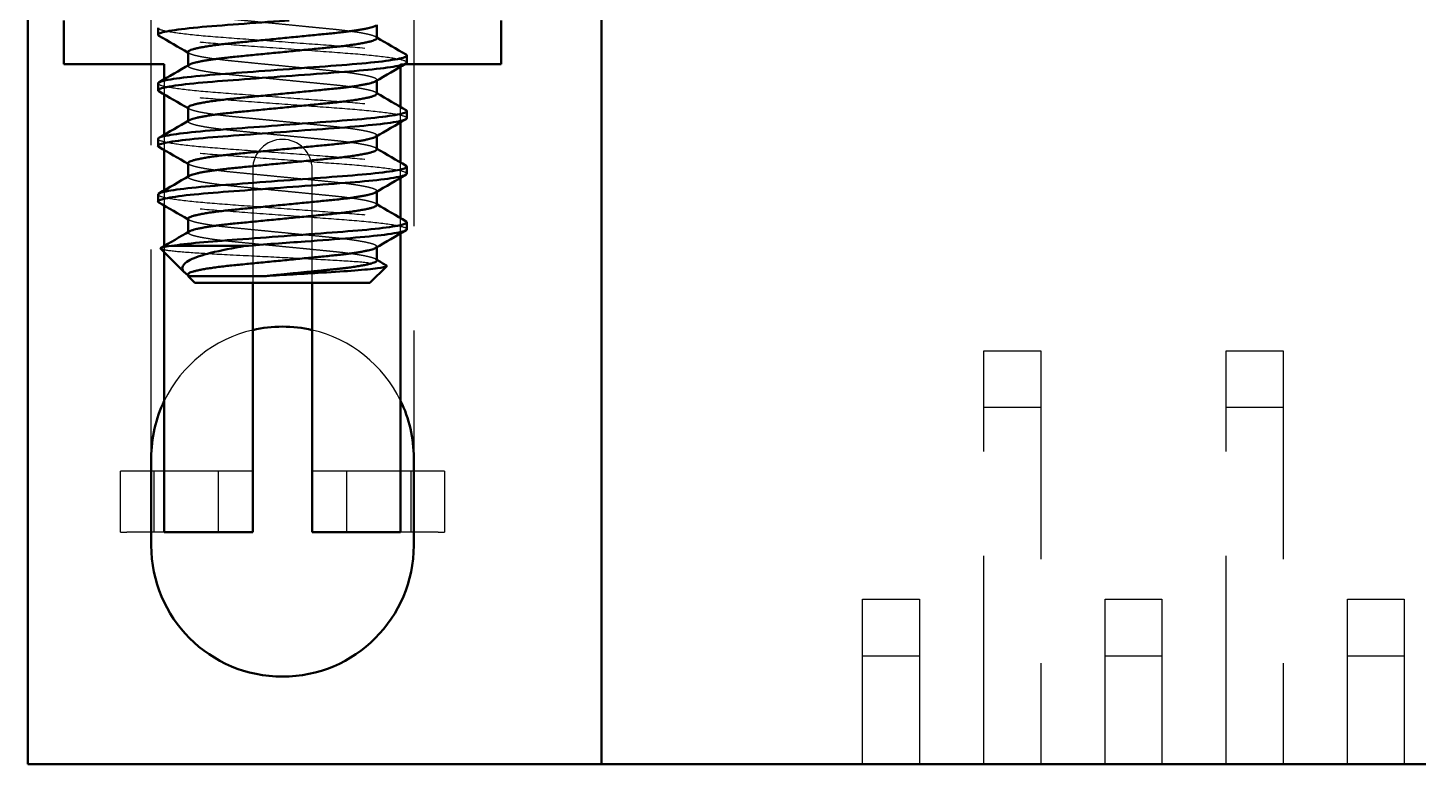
# Model space of a CAD drawing. Header units: millimetres. Extents: x 0 to 420, y 0 to 297.
# Drawn here: x 154.28 to 170.17, y 179.51 to 187.93 of the extents above; entities that cross this region are included whole.
import ezdxf

# ---------------------------------------------------------------- set-up
doc = ezdxf.new("R2010")
doc.units = ezdxf.units.MM
doc.header["$LTSCALE"] = 0.75
doc.linetypes.add('HIDDEN2', pattern=[4.7625, 3.175, -1.5875])
doc.layers.add('Hidden', color=7, linetype='HIDDEN2', lineweight=25)
doc.layers.add('Visible', color=7, linetype='Continuous', lineweight=50)

msp = doc.modelspace()

# ---------------------------------------------------------------- linework, layer by layer
at = {"layer": 'Hidden', "extrusion": (-1e-16, -1, 0)}
for p, q in [((155.691, 183.015), (155.691, 191.615)), ((158.691, 191.615), (158.691, 183.015)), ((156.112, 187.493), (156.112, 187.5)), ((158.541, 187.485), (158.541, 187.515)), ((158.592, 187.515), (158.541, 187.515)), ((155.841, 187.342), (155.841, 187.168)), ((158.27, 187.327), (158.27, 187.334)), ((158.541, 186.85), (158.541, 187.025)), ((156.112, 186.858), (156.112, 186.865)), ((155.841, 186.707), (155.841, 186.533)), ((158.27, 186.692), (158.27, 186.699)), ((158.541, 186.215), (158.541, 186.39)), ((156.112, 186.223), (156.112, 186.23)), ((156.851, 186.315), (156.851, 185.015)), ((157.531, 185.015), (157.531, 186.315)), ((155.841, 186.072), (155.841, 185.898)), ((158.27, 186.057), (158.27, 186.064)), ((158.541, 185.58), (158.541, 185.755)), ((156.112, 185.588), (156.112, 185.595)), ((155.841, 185.437), (155.841, 185.365)), ((158.27, 185.422), (158.27, 185.429)), ((156.126, 185.097), (156.117, 185.102)), ((165.206, 183.59), (165.206, 184.24)), ((165.206, 184.24), (165.856, 184.24)), ((165.206, 179.515), (165.206, 184.24)), ((165.206, 184.24), (165.856, 184.24)), ((165.856, 184.24), (165.856, 183.59)), ((165.856, 184.24), (165.856, 179.515)), ((167.976, 183.59), (167.976, 184.24)), ((167.976, 184.24), (168.626, 184.24)), ((167.976, 179.515), (167.976, 184.24)), ((167.976, 184.24), (168.626, 184.24)), ((168.626, 184.24), (168.626, 183.59)), ((168.626, 184.24), (168.626, 179.515)), ((165.856, 183.59), (165.206, 183.59)), ((168.626, 183.59), (167.976, 183.59)), ((155.413, 182.865), (155.341, 182.865)), ((155.341, 182.165), (155.341, 182.865)), ((155.841, 182.865), (155.413, 182.865)), ((155.841, 182.865), (155.722, 182.865)), ((155.722, 182.865), (155.722, 182.165)), ((155.841, 182.865), (155.722, 182.865)), ((155.722, 182.865), (155.722, 182.165)), ((156.851, 182.865), (155.841, 182.865)), ((156.459, 182.165), (156.459, 182.865)), ((158.541, 182.865), (157.531, 182.865)), ((157.923, 182.865), (157.923, 182.165)), ((158.969, 182.865), (158.541, 182.865)), ((158.66, 182.865), (158.541, 182.865)), ((158.66, 182.865), (158.541, 182.865)), ((158.66, 182.165), (158.66, 182.865)), ((158.66, 182.165), (158.66, 182.865)), ((159.041, 182.865), (158.969, 182.865)), ((159.041, 182.865), (159.041, 182.165)), ((155.341, 182.165), (155.413, 182.165)), ((155.841, 182.165), (155.413, 182.165)), ((155.841, 182.165), (155.722, 182.165)), ((155.841, 182.165), (155.722, 182.165)), ((158.969, 182.165), (158.541, 182.165)), ((158.66, 182.165), (158.541, 182.165)), ((158.66, 182.165), (158.541, 182.165)), ((158.969, 182.165), (159.041, 182.165)), ((163.821, 180.75), (163.821, 181.4)), ((163.821, 181.4), (164.471, 181.4)), ((163.821, 179.515), (163.821, 181.4)), ((163.821, 181.4), (164.471, 181.4)), ((164.471, 181.4), (164.471, 180.75)), ((164.471, 181.4), (164.471, 179.515)), ((166.591, 180.75), (166.591, 181.4)), ((166.591, 181.4), (167.241, 181.4)), ((166.591, 179.515), (166.591, 181.4)), ((166.591, 181.4), (167.241, 181.4)), ((167.241, 181.4), (167.241, 180.75)), ((167.241, 181.4), (167.241, 179.515)), ((169.361, 180.75), (169.361, 181.4)), ((169.361, 181.4), (170.011, 181.4)), ((169.361, 179.515), (169.361, 181.4)), ((169.361, 181.4), (170.011, 181.4)), ((170.011, 181.4), (170.011, 180.75)), ((170.011, 181.4), (170.011, 179.515)), ((164.471, 180.75), (163.821, 180.75)), ((167.241, 180.75), (166.591, 180.75)), ((170.011, 180.75), (169.361, 180.75))]:
    msp.add_line(p, q, dxfattribs=at)
at = {"layer": 'Hidden'}
for centre, radius, start, end in [((157.191, 186.315), 0.34, 0, 180), ((157.191, 183.015), 1.5, 103.1009, 154.1581), ((157.191, 183.015), 1.5, 25.8419, 76.8991)]:
    msp.add_arc(centre, radius, start, end, dxfattribs=at)
for points, weights, knots in [([(158.27, 187.811), (158.27, 187.864), (157.73, 187.916), (157.191, 187.969), (156.652, 188.022), (156.112, 188.075), (156.112, 188.128), (156.112, 188.181), (156.652, 188.234), (157.191, 188.287), (157.73, 188.34), (158.27, 188.393), (158.27, 188.446), (158.27, 188.499), (157.73, 188.551), (157.191, 188.604), (156.652, 188.657), (156.112, 188.71), (156.112, 188.763), (156.112, 188.816), (156.652, 188.869), (157.191, 188.922), (157.73, 188.975), (158.27, 189.028), (158.27, 189.081), (158.27, 189.134), (157.73, 189.186), (157.191, 189.239), (156.652, 189.292), (156.112, 189.345), (156.112, 189.398), (156.112, 189.451), (156.652, 189.504), (157.191, 189.557), (157.73, 189.61), (158.27, 189.663), (158.27, 189.716), (158.27, 189.769), (157.73, 189.821), (157.191, 189.874), (156.652, 189.927), (156.112, 189.98), (156.112, 190.033), (156.112, 190.086), (156.652, 190.139), (157.191, 190.192), (157.73, 190.245), (158.27, 190.298), (158.27, 190.351), (158.27, 190.404), (157.73, 190.456), (157.191, 190.509), (156.652, 190.562), (156.112, 190.615), (156.112, 190.668), (156.112, 190.721), (156.652, 190.774), (157.191, 190.827), (157.73, 190.88), (158.27, 190.933), (158.27, 190.986), (158.27, 191.039), (157.73, 191.091), (157.191, 191.144), (156.652, 191.197), (156.112, 191.25), (156.112, 191.303), (156.112, 191.356), (156.652, 191.409), (157.191, 191.462), (157.73, 191.515), (158.27, 191.568), (158.27, 191.621), (158.27, 191.674), (157.73, 191.726), (157.191, 191.779), (156.652, 191.832), (156.112, 191.885), (156.112, 191.938), (156.112, 191.974), (156.402, 192.015)], [1, 0.866025403784, 1, 0.866025403784, 1, 0.866025403784, 1, 0.866025403784, 1, 0.866025403784, 1, 0.866025403784, 1, 0.866025403784, 1, 0.866025403784, 1, 0.866025403784, 1, 0.866025403784, 1, 0.866025403784, 1, 0.866025403784, 1, 0.866025403784, 1, 0.866025403784, 1, 0.866025403784, 1, 0.866025403784, 1, 0.866025403784, 1, 0.866025403784, 1, 0.866025403784, 1, 0.866025403784, 1, 0.866025403784, 1, 0.866025403784, 1, 0.866025403784, 1, 0.866025403784, 1, 0.866025403784, 1, 0.866025403784, 1, 0.866025403784, 1, 0.866025403784, 1, 0.866025403784, 1, 0.866025403784, 1, 0.866025403784, 1, 0.866025403784, 1, 0.866025403784, 1, 0.866025403784, 1, 0.866025403784, 1, 0.866025403784, 1, 0.866025403784, 1, 0.866025403784, 1, 0.866025403784, 1, 0.904604290732, 0.945060326553], [0.3125, 0.3125, 0.3125, 0.3229167, 0.3229167, 0.3333333, 0.3333333, 0.34375, 0.34375, 0.3541667, 0.3541667, 0.3645833, 0.3645833, 0.375, 0.375, 0.3854167, 0.3854167, 0.3958333, 0.3958333, 0.40625, 0.40625, 0.4166667, 0.4166667, 0.4270833, 0.4270833, 0.4375, 0.4375, 0.4479167, 0.4479167, 0.4583333, 0.4583333, 0.46875, 0.46875, 0.4791667, 0.4791667, 0.4895833, 0.4895833, 0.5, 0.5, 0.5104167, 0.5104167, 0.5208333, 0.5208333, 0.53125, 0.53125, 0.5416667, 0.5416667, 0.5520833, 0.5520833, 0.5625, 0.5625, 0.5729167, 0.5729167, 0.5833333, 0.5833333, 0.59375, 0.59375, 0.6041667, 0.6041667, 0.6145833, 0.6145833, 0.625, 0.625, 0.6354167, 0.6354167, 0.6458333, 0.6458333, 0.65625, 0.65625, 0.6666667, 0.6666667, 0.6770833, 0.6770833, 0.6875, 0.6875, 0.6979167, 0.6979167, 0.7083333, 0.7083333, 0.71875, 0.71875, 0.7261671, 0.7261671, 0.7261671]), ([(158.256, 187.319), (158.27, 187.327), (158.27, 187.334), (158.27, 187.387), (157.73, 187.44), (157.191, 187.493), (156.652, 187.546), (156.112, 187.599), (156.112, 187.652)], [0.96501326851, 0.979312070091, 1, 0.866025403784, 1, 0.866025403784, 1, 0.866025403784, 1], [0.24839149, 0.24839149, 0.24839149, 0.25, 0.25, 0.26041667, 0.26041667, 0.27083333, 0.27083333, 0.28125, 0.28125, 0.28125]), ([(158.27, 187.176), (158.27, 187.229), (157.73, 187.281), (157.191, 187.334), (156.652, 187.387), (156.112, 187.44), (156.112, 187.493), (156.112, 187.5), (156.126, 187.508)], [1, 0.866025403784, 1, 0.866025403784, 1, 0.866025403784, 1, 0.979312070091, 0.96501326851], [0.25, 0.25, 0.25, 0.26041667, 0.26041667, 0.27083333, 0.27083333, 0.28125, 0.28125, 0.28285851, 0.28285851, 0.28285851]), ([(158.256, 186.684), (158.27, 186.692), (158.27, 186.699), (158.27, 186.752), (157.73, 186.805), (157.191, 186.858), (156.652, 186.911), (156.112, 186.964), (156.112, 187.017)], [0.96501326851, 0.979312070091, 1, 0.866025403784, 1, 0.866025403784, 1, 0.866025403784, 1], [0.18589149, 0.18589149, 0.18589149, 0.1875, 0.1875, 0.19791667, 0.19791667, 0.20833333, 0.20833333, 0.21875, 0.21875, 0.21875]), ([(158.27, 186.541), (158.27, 186.594), (157.73, 186.646), (157.191, 186.699), (156.652, 186.752), (156.112, 186.805), (156.112, 186.858), (156.112, 186.865), (156.126, 186.873)], [1, 0.866025403784, 1, 0.866025403784, 1, 0.866025403784, 1, 0.979312070091, 0.96501326851], [0.1875, 0.1875, 0.1875, 0.19791667, 0.19791667, 0.20833333, 0.20833333, 0.21875, 0.21875, 0.22035851, 0.22035851, 0.22035851]), ([(158.256, 186.049), (158.27, 186.057), (158.27, 186.064), (158.27, 186.117), (157.73, 186.17), (157.191, 186.223), (156.652, 186.276), (156.112, 186.329), (156.112, 186.382)], [0.96501326851, 0.979312070091, 1, 0.866025403784, 1, 0.866025403784, 1, 0.866025403784, 1], [0.12339149, 0.12339149, 0.12339149, 0.125, 0.125, 0.13541667, 0.13541667, 0.14583333, 0.14583333, 0.15625, 0.15625, 0.15625]), ([(158.27, 185.906), (158.27, 185.959), (157.73, 186.011), (157.191, 186.064), (156.652, 186.117), (156.112, 186.17), (156.112, 186.223), (156.112, 186.23), (156.126, 186.238)], [1, 0.866025403784, 1, 0.866025403784, 1, 0.866025403784, 1, 0.979312070091, 0.96501326851], [0.125, 0.125, 0.125, 0.13541667, 0.13541667, 0.14583333, 0.14583333, 0.15625, 0.15625, 0.15785851, 0.15785851, 0.15785851]), ([(158.256, 185.414), (158.27, 185.422), (158.27, 185.429), (158.27, 185.482), (157.73, 185.535), (157.191, 185.588), (156.652, 185.641), (156.112, 185.694), (156.112, 185.747)], [0.96501326851, 0.979312070091, 1, 0.866025403784, 1, 0.866025403784, 1, 0.866025403784, 1], [0.06089149, 0.06089149, 0.06089149, 0.0625, 0.0625, 0.07291667, 0.07291667, 0.08333333, 0.08333333, 0.09375, 0.09375, 0.09375]), ([(158.27, 185.271), (158.27, 185.324), (157.73, 185.376), (157.191, 185.429), (156.652, 185.482), (156.112, 185.535), (156.112, 185.588), (156.112, 185.595), (156.126, 185.603)], [1, 0.866025403784, 1, 0.866025403784, 1, 0.866025403784, 1, 0.979312070091, 0.96501326851], [0.0625, 0.0625, 0.0625, 0.07291667, 0.07291667, 0.08333333, 0.08333333, 0.09375, 0.09375, 0.09535851, 0.09535851, 0.09535851])]:
    msp.add_rational_spline(points, weights, degree=2, knots=knots, dxfattribs=at)
for points, knots in [([(155.769, 187.93), (155.769, 187.924), (155.775, 187.919), (155.821, 187.9), (155.891, 187.886), (156.091, 187.858), (156.219, 187.845), (156.519, 187.82), (156.691, 187.808), (157.056, 187.781), (157.245, 187.767), (157.608, 187.74), (157.778, 187.728), (158.093, 187.703), (158.233, 187.69), (158.452, 187.662), (158.53, 187.648), (158.587, 187.631), (158.597, 187.627), (158.603, 187.623)], [-3.5315691, -3.5315691, -3.5315691, -3.5315691, -3.5071146, -3.5071146, -3.449893, -3.449893, -3.3948362, -3.3948362, -3.3386622, -3.3386622, -3.2821817, -3.2821817, -3.2277459, -3.2277459, -3.1708041, -3.1708041, -3.1149029, -3.1149029, -3.0978846, -3.0978846, -3.0978846, -3.0978846]), ([(158.613, 187.533), (158.613, 187.533), (158.613, 187.534), (158.609, 187.547), (158.57, 187.56), (158.425, 187.587), (158.317, 187.601), (158.05, 187.628), (157.895, 187.639), (157.554, 187.665), (157.372, 187.678), (156.998, 187.706), (156.81, 187.72), (156.468, 187.745), (156.317, 187.757), (156.057, 187.783), (155.952, 187.797), (155.828, 187.82), (155.794, 187.83), (155.778, 187.839)], [-6.3445092, -6.3445092, -6.3445092, -6.3445092, -6.3413259, -6.3413259, -6.2867185, -6.2867185, -6.2299804, -6.2299804, -6.1745365, -6.1745365, -6.119265, -6.119265, -6.0618055, -6.0618055, -6.0073979, -6.0073979, -5.9514859, -5.9514859, -5.911254, -5.911254, -5.911254, -5.911254]), ([(155.769, 187.295), (155.769, 187.291), (155.772, 187.287), (155.801, 187.27), (155.861, 187.256), (156.047, 187.229), (156.168, 187.215), (156.457, 187.19), (156.623, 187.178), (156.981, 187.152), (157.17, 187.137), (157.537, 187.11), (157.712, 187.097), (158.037, 187.073), (158.183, 187.06), (158.417, 187.032), (158.504, 187.018), (158.578, 186.999), (158.594, 186.994), (158.603, 186.989)], [-2.6302563, -2.6302563, -2.6302563, -2.6302563, -2.6132978, -2.6132978, -2.5558333, -2.5558333, -2.500558, -2.500558, -2.4451611, -2.4451611, -2.3884173, -2.3884173, -2.3338048, -2.3338048, -2.2770173, -2.2770173, -2.2210523, -2.2210523, -2.1972637, -2.1972637, -2.1972637, -2.1972637]), ([(158.613, 186.898), (158.613, 186.9), (158.612, 186.902), (158.596, 186.917), (158.548, 186.93), (158.384, 186.958), (158.268, 186.972), (157.988, 186.998), (157.829, 187.009), (157.482, 187.035), (157.298, 187.049), (156.926, 187.076), (156.741, 187.09), (156.409, 187.115), (156.263, 187.126), (156.015, 187.153), (155.918, 187.167), (155.817, 187.189), (155.791, 187.196), (155.778, 187.204)], [-7.2434214, -7.2434214, -7.2434214, -7.2434214, -7.2329832, -7.2329832, -7.1781755, -7.1781755, -7.1212184, -7.1212184, -7.0664456, -7.0664456, -7.01099, -7.01099, -6.954217, -6.954217, -6.9000187, -6.9000187, -6.8439619, -6.8439619, -6.8109466, -6.8109466, -6.8109466, -6.8109466]), ([(155.769, 186.66), (155.769, 186.658), (155.77, 186.655), (155.785, 186.641), (155.836, 186.627), (156.004, 186.599), (156.118, 186.585), (156.394, 186.56), (156.553, 186.548), (156.904, 186.522), (157.094, 186.508), (157.464, 186.481), (157.642, 186.467), (157.976, 186.443), (158.127, 186.43), (158.376, 186.403), (158.472, 186.389), (158.568, 186.368), (158.591, 186.361), (158.603, 186.353)], [-1.7309622, -1.7309622, -1.7309622, -1.7309622, -1.7209898, -1.7209898, -1.6642196, -1.6642196, -1.6087503, -1.6087503, -1.5540039, -1.5540039, -1.4970314, -1.4970314, -1.4422097, -1.4422097, -1.3858555, -1.3858555, -1.3296346, -1.3296346, -1.2984916, -1.2984916, -1.2984916, -1.2984916]), ([(158.613, 186.263), (158.613, 186.267), (158.61, 186.27), (158.58, 186.287), (158.523, 186.3), (158.342, 186.328), (158.217, 186.342), (157.924, 186.368), (157.762, 186.379), (157.41, 186.405), (157.224, 186.419), (156.852, 186.447), (156.67, 186.46), (156.347, 186.484), (156.206, 186.497), (155.973, 186.524), (155.884, 186.538), (155.805, 186.558), (155.788, 186.563), (155.778, 186.569)], [-8.1428251, -8.1428251, -8.1428251, -8.1428251, -8.1253074, -8.1253074, -8.0701302, -8.0701302, -8.0127746, -8.0127746, -7.9582828, -7.9582828, -7.9024633, -7.9024633, -7.8456308, -7.8456308, -7.7912841, -7.7912841, -7.7348891, -7.7348891, -7.7097659, -7.7097659, -7.7097659, -7.7097659]), ([(155.769, 186.025), (155.769, 186.024), (155.769, 186.024), (155.772, 186.011), (155.813, 185.997), (155.963, 185.97), (156.07, 185.956), (156.334, 185.93), (156.487, 185.918), (156.831, 185.893), (157.02, 185.879), (157.393, 185.851), (157.574, 185.837), (157.913, 185.812), (158.068, 185.801), (158.331, 185.774), (158.436, 185.76), (158.556, 185.736), (158.588, 185.727), (158.603, 185.718)], [-0.8320296, -0.8320296, -0.8320296, -0.8320296, -0.8295443, -0.8295443, -0.7727045, -0.7727045, -0.7168611, -0.7168611, -0.6623747, -0.6623747, -0.6049931, -0.6049931, -0.5497919, -0.5497919, -0.494141, -0.494141, -0.4374853, -0.4374853, -0.3987018, -0.3987018, -0.3987018, -0.3987018]), ([(158.613, 185.628), (158.613, 185.633), (158.606, 185.639), (158.561, 185.657), (158.494, 185.671), (158.296, 185.699), (158.165, 185.712), (157.864, 185.737), (157.698, 185.749), (157.341, 185.775), (157.153, 185.789), (156.781, 185.817), (156.601, 185.83), (156.285, 185.854), (156.151, 185.867), (155.932, 185.895), (155.852, 185.909), (155.795, 185.926), (155.785, 185.93), (155.778, 185.934)], [-9.0414005, -9.0414005, -9.0414005, -9.0414005, -9.0167483, -9.0167483, -8.9614527, -8.9614527, -8.9047373, -8.9047373, -8.8505782, -8.8505782, -8.7946752, -8.7946752, -8.7374703, -8.7374703, -8.6829048, -8.6829048, -8.6262082, -8.6262082, -8.6092908, -8.6092908, -8.6092908, -8.6092908]), ([(155.799, 185.407), (155.8, 185.406), (155.802, 185.405), (155.822, 185.396), (155.875, 185.387), (156.043, 185.37), (156.153, 185.362), (156.376, 185.348), (156.528, 185.34), (156.907, 185.321), (157.081, 185.312), (157.412, 185.295), (157.567, 185.287), (157.858, 185.271), (157.989, 185.263), (158.196, 185.246), (158.272, 185.238), (158.354, 185.224), (158.371, 185.219), (158.379, 185.214)], [-0.5690333, -0.5690333, -0.5690333, -0.5690333, -0.5590926, -0.5590926, -0.4914394, -0.4914394, -0.4263656, -0.4263656, -0.3815815, -0.3815815, -0.347023, -0.347023, -0.3149821, -0.3149821, -0.281842, -0.281842, -0.2510152, -0.2510152, -0.2300744, -0.2300744, -0.2300744, -0.2300744])]:
    msp.add_open_spline(points, degree=3, knots=knots, dxfattribs=at)
for points in [[(158.256, 187.826), (158.261, 187.823), (158.265, 187.82), (158.27, 187.818)], [(156.126, 187.637), (156.121, 187.639), (156.117, 187.642), (156.112, 187.645)], [(158.256, 187.191), (158.261, 187.188), (158.265, 187.185), (158.27, 187.183)], [(156.126, 187.002), (156.121, 187.004), (156.117, 187.007), (156.112, 187.01)], [(158.256, 186.556), (158.261, 186.553), (158.265, 186.55), (158.27, 186.548)], [(156.126, 186.367), (156.121, 186.369), (156.117, 186.372), (156.112, 186.375)], [(158.256, 185.921), (158.261, 185.918), (158.265, 185.915), (158.27, 185.913)], [(156.126, 185.732), (156.121, 185.734), (156.117, 185.737), (156.112, 185.74)], [(158.256, 185.286), (158.261, 185.283), (158.265, 185.28), (158.27, 185.278)], [(156.112, 185.105), (156.118, 185.101), (156.125, 185.097), (156.132, 185.093)]]:
    msp.add_open_spline(points, degree=3, dxfattribs=at)
msp.add_rational_spline([(156.132, 185.093), (156.112, 185.103), (156.112, 185.112)], [0.959251943577, 0.974937585969, 1], degree=2, dxfattribs=at)
at = {"layer": 'Visible', "extrusion": (-1e-16, -1, 0)}
for p, q in [((154.281, 188.915), (154.281, 179.515)), ((160.836, 188.915), (160.836, 179.515)), ((154.691, 188.015), (154.691, 187.515)), ((158.27, 187.811), (158.27, 187.962)), ((159.691, 187.515), (159.691, 188.015)), ((155.769, 187.85), (155.769, 187.93)), ((156.112, 187.5), (156.112, 187.652)), ((155.841, 187.515), (154.691, 187.515)), ((155.841, 187.515), (155.841, 187.342)), ((158.541, 187.025), (158.541, 187.485)), ((159.691, 187.515), (158.592, 187.515)), ((158.613, 187.533), (158.613, 187.612)), ((158.27, 187.176), (158.27, 187.327)), ((155.769, 187.215), (155.769, 187.295)), ((155.841, 187.168), (155.841, 186.707)), ((156.112, 186.865), (156.112, 187.017)), ((158.541, 186.39), (158.541, 186.85)), ((158.613, 186.898), (158.613, 186.977)), ((158.27, 186.541), (158.27, 186.692)), ((155.769, 186.58), (155.769, 186.66)), ((155.841, 186.533), (155.841, 186.072)), ((156.112, 186.23), (156.112, 186.382)), ((158.541, 185.755), (158.541, 186.215)), ((158.613, 186.263), (158.613, 186.342)), ((158.27, 185.906), (158.27, 186.057)), ((155.769, 185.945), (155.769, 186.025)), ((155.841, 185.898), (155.841, 185.437)), ((156.112, 185.595), (156.112, 185.747)), ((158.541, 183.015), (158.541, 185.58)), ((158.613, 185.628), (158.613, 185.707)), ((156.763, 185.437), (155.924, 185.437)), ((158.27, 185.271), (158.27, 185.422)), ((156.068, 185.138), (155.799, 185.407)), ((155.841, 185.365), (155.841, 183.015)), ((156.112, 185.093), (156.112, 185.112)), ((158.191, 185.015), (158.382, 185.206)), ((157.003, 185.093), (156.112, 185.093)), ((156.191, 185.015), (156.112, 185.093)), ((156.191, 185.015), (158.191, 185.015)), ((156.851, 185.015), (156.851, 183.015)), ((157.531, 183.015), (157.531, 185.015)), ((155.691, 183.015), (155.691, 182.015)), ((155.841, 183.015), (155.841, 182.165)), ((156.851, 182.165), (156.851, 183.015)), ((157.531, 183.015), (157.531, 182.165)), ((158.541, 183.015), (158.541, 182.165)), ((158.691, 182.015), (158.691, 183.015)), ((156.851, 182.165), (155.841, 182.165)), ((158.541, 182.165), (157.531, 182.165)), ((154.281, 179.515), (160.836, 179.515)), ((160.836, 179.515), (162.336, 179.515)), ((162.336, 179.515), (177.036, 179.515))]:
    msp.add_line(p, q, dxfattribs=at)
at = {"layer": 'Visible'}
for centre, start, end in [((157.191, 183.015), 76.8991, 103.1009), ((157.191, 183.015), 154.1581, 180), ((157.191, 183.015), 0, 25.8419), ((157.191, 182.015), 180, 0)]:
    msp.add_arc(centre, 1.5, start, end, dxfattribs=at)
for points, knots in [([(155.778, 187.839), (155.772, 187.843), (155.769, 187.847), (155.768, 187.862), (155.802, 187.875), (155.939, 187.902), (156.042, 187.916), (156.302, 187.943), (156.456, 187.954), (156.794, 187.98), (156.975, 187.993), (157.194, 188.009), (157.231, 188.012), (157.268, 188.015)], [-5.911254, -5.911254, -5.911254, -5.911254, -5.8946695, -5.8946695, -5.840257, -5.840257, -5.7837819, -5.7837819, -5.7281062, -5.7281062, -5.6730736, -5.6730736, -5.6620079, -5.6620079, -5.6620079, -5.6620079]), ([(155.778, 187.204), (155.769, 187.209), (155.766, 187.215), (155.779, 187.232), (155.823, 187.245), (155.978, 187.272), (156.09, 187.287), (156.364, 187.313), (156.522, 187.324), (156.865, 187.35), (157.048, 187.363), (157.421, 187.391), (157.607, 187.405), (157.943, 187.43), (158.091, 187.441), (158.345, 187.468), (158.447, 187.482), (158.58, 187.509), (158.613, 187.521), (158.613, 187.533)], [-6.8109466, -6.8109466, -6.8109466, -6.8109466, -6.7870648, -6.7870648, -6.7323716, -6.7323716, -6.6755389, -6.6755389, -6.6204944, -6.6204944, -6.5651472, -6.5651472, -6.5083385, -6.5083385, -6.454078, -6.454078, -6.3981201, -6.3981201, -6.3445092, -6.3445092, -6.3445092, -6.3445092]), ([(158.603, 187.623), (158.618, 187.615), (158.616, 187.607), (158.571, 187.585), (158.506, 187.571), (158.313, 187.543), (158.189, 187.53), (157.894, 187.505), (157.726, 187.493), (157.365, 187.466), (157.175, 187.452), (156.81, 187.425), (156.638, 187.412), (156.318, 187.388), (156.174, 187.375), (155.947, 187.347), (155.865, 187.333), (155.785, 187.311), (155.769, 187.303), (155.769, 187.295)], [-3.0978846, -3.0978846, -3.0978846, -3.0978846, -3.0602863, -3.0602863, -3.0028486, -3.0028486, -2.9475913, -2.9475913, -2.8917483, -2.8917483, -2.8350403, -2.8350403, -2.7804584, -2.7804584, -2.7235982, -2.7235982, -2.6676828, -2.6676828, -2.6302563, -2.6302563, -2.6302563, -2.6302563]), ([(155.778, 186.569), (155.766, 186.576), (155.765, 186.583), (155.793, 186.602), (155.846, 186.615), (156.019, 186.643), (156.139, 186.657), (156.426, 186.683), (156.586, 186.694), (156.935, 186.72), (157.121, 186.734), (157.493, 186.762), (157.676, 186.775), (158.004, 186.8), (158.147, 186.812), (158.388, 186.838), (158.481, 186.852), (158.589, 186.877), (158.613, 186.887), (158.613, 186.898)], [-7.7097659, -7.7097659, -7.7097659, -7.7097659, -7.6788968, -7.6788968, -7.6239272, -7.6239272, -7.566795, -7.566795, -7.5122103, -7.5122103, -7.4565964, -7.4565964, -7.3998165, -7.3998165, -7.3455917, -7.3455917, -7.2893883, -7.2893883, -7.2434214, -7.2434214, -7.2434214, -7.2434214]), ([(158.603, 186.989), (158.615, 186.982), (158.616, 186.975), (158.589, 186.955), (158.534, 186.942), (158.358, 186.914), (158.24, 186.9), (157.958, 186.875), (157.796, 186.863), (157.442, 186.837), (157.252, 186.823), (156.883, 186.795), (156.706, 186.782), (156.376, 186.758), (156.226, 186.745), (155.984, 186.718), (155.893, 186.704), (155.791, 186.679), (155.769, 186.67), (155.769, 186.66)], [-2.1972637, -2.1972637, -2.1972637, -2.1972637, -2.166804, -2.166804, -2.1100026, -2.1100026, -2.0546474, -2.0546474, -1.9996374, -1.9996374, -1.9427951, -1.9427951, -1.888093, -1.888093, -1.8312543, -1.8312543, -1.7751851, -1.7751851, -1.7309622, -1.7309622, -1.7309622, -1.7309622]), ([(155.778, 185.934), (155.763, 185.943), (155.765, 185.951), (155.812, 185.972), (155.874, 185.986), (156.064, 186.014), (156.192, 186.027), (156.489, 186.053), (156.653, 186.064), (157.007, 186.09), (157.194, 186.104), (157.565, 186.132), (157.746, 186.145), (158.065, 186.169), (158.202, 186.182), (158.429, 186.209), (158.514, 186.223), (158.597, 186.246), (158.613, 186.254), (158.613, 186.263)], [-8.6092908, -8.6092908, -8.6092908, -8.6092908, -8.5710057, -8.5710057, -8.5157815, -8.5157815, -8.4590013, -8.4590013, -8.4047239, -8.4047239, -8.3488837, -8.3488837, -8.2921213, -8.2921213, -8.2376161, -8.2376161, -8.1809872, -8.1809872, -8.1428251, -8.1428251, -8.1428251, -8.1428251]), ([(158.603, 186.353), (158.612, 186.348), (158.615, 186.343), (158.604, 186.326), (158.558, 186.312), (158.399, 186.284), (158.288, 186.271), (158.018, 186.245), (157.862, 186.233), (157.515, 186.208), (157.325, 186.193), (156.953, 186.166), (156.774, 186.152), (156.437, 186.127), (156.284, 186.115), (156.028, 186.088), (155.927, 186.074), (155.8, 186.048), (155.769, 186.036), (155.769, 186.025)], [-1.2984916, -1.2984916, -1.2984916, -1.2984916, -1.2754024, -1.2754024, -1.2186205, -1.2186205, -1.1629877, -1.1629877, -1.1084193, -1.1084193, -1.0512664, -1.0512664, -0.9962776, -0.9962776, -0.9403261, -0.9403261, -0.8839089, -0.8839089, -0.8320296, -0.8320296, -0.8320296, -0.8320296]), ([(158.603, 185.718), (158.61, 185.715), (158.613, 185.711), (158.615, 185.696), (158.579, 185.682), (158.437, 185.655), (158.333, 185.641), (158.076, 185.614), (157.926, 185.603), (157.587, 185.578), (157.401, 185.564), (157.028, 185.536), (156.846, 185.523), (156.517, 185.498), (156.371, 185.488), (156.113, 185.463), (156.005, 185.45), (155.924, 185.437)], [-0.3987018, -0.3987018, -0.3987018, -0.3987018, -0.3829548, -0.3829548, -0.3261777, -0.3261777, -0.2703093, -0.2703093, -0.2160265, -0.2160265, -0.159232, -0.159232, -0.103979, -0.103979, -0.0530496, -0.0530496, -0.000001, -0.000001, -0.000001, -0.000001]), ([(156.763, 185.437), (156.873, 185.445), (156.986, 185.454), (157.218, 185.471), (157.335, 185.48), (157.635, 185.502), (157.812, 185.515), (158.122, 185.539), (158.254, 185.552), (158.466, 185.58), (158.542, 185.594), (158.603, 185.614), (158.613, 185.621), (158.613, 185.628)], [-9.309323, -9.309323, -9.309323, -9.309323, -9.2747017, -9.2747017, -9.2397328, -9.2397328, -9.1830603, -9.1830603, -9.1284158, -9.1284158, -9.0716323, -9.0716323, -9.0414005, -9.0414005, -9.0414005, -9.0414005]), ([(155.924, 185.437), (155.875, 185.432), (155.839, 185.426), (155.801, 185.416), (155.794, 185.411), (155.799, 185.407)], [-0.65253918, -0.65253918, -0.65253918, -0.65253918, -0.60731894, -0.60731894, -0.5690333, -0.5690333, -0.5690333, -0.5690333]), ([(156.763, 185.437), (156.627, 185.412), (156.489, 185.387), (156.272, 185.333), (156.193, 185.306), (156.078, 185.247), (156.047, 185.215), (156.046, 185.168), (156.053, 185.153), (156.074, 185.132), (156.086, 185.12), (156.112, 185.105)], [0, 0, 0, 0, 0.0461797, 0.0461797, 0.0844956, 0.0844956, 0.1263562, 0.1263562, 0.1465425, 0.1465425, 0.1556697, 0.1556697, 0.1556697, 0.1556697]), ([(158.379, 185.214), (158.385, 185.21), (158.384, 185.207), (158.37, 185.197), (158.335, 185.19), (158.214, 185.174), (158.126, 185.165), (157.915, 185.148), (157.788, 185.141), (157.534, 185.126), (157.426, 185.119), (157.21, 185.106), (157.105, 185.1), (157.003, 185.093)], [-0.2300744, -0.2300744, -0.2300744, -0.2300744, -0.2112002, -0.2112002, -0.1635883, -0.1635883, -0.1127218, -0.1127218, -0.0647335, -0.0647335, -0.0315256, -0.0315256, -0.0000007, -0.0000007, -0.0000007, -0.0000007])]:
    msp.add_open_spline(points, degree=3, knots=knots, dxfattribs=at)
for points in [[(156.112, 187.645), (156.001, 187.71), (155.89, 187.774), (155.778, 187.839)], [(158.27, 187.818), (158.381, 187.753), (158.492, 187.688), (158.603, 187.623)], [(155.778, 187.306), (155.894, 187.373), (156.01, 187.441), (156.126, 187.508)], [(158.603, 187.522), (158.488, 187.454), (158.372, 187.387), (158.256, 187.319)], [(156.112, 187.01), (156.001, 187.075), (155.89, 187.139), (155.778, 187.204)], [(158.27, 187.183), (158.381, 187.118), (158.492, 187.053), (158.603, 186.988)], [(155.778, 186.671), (155.894, 186.738), (156.01, 186.806), (156.126, 186.873)], [(158.603, 186.887), (158.488, 186.819), (158.372, 186.752), (158.256, 186.684)], [(156.112, 186.375), (156.001, 186.44), (155.89, 186.504), (155.778, 186.569)], [(158.27, 186.548), (158.381, 186.483), (158.492, 186.418), (158.603, 186.353)], [(155.778, 186.036), (155.894, 186.103), (156.01, 186.171), (156.126, 186.238)], [(158.603, 186.252), (158.488, 186.184), (158.372, 186.117), (158.256, 186.049)], [(156.112, 185.74), (156.001, 185.805), (155.89, 185.869), (155.778, 185.934)], [(158.27, 185.913), (158.381, 185.848), (158.492, 185.783), (158.603, 185.718)], [(155.801, 185.414), (155.91, 185.477), (156.018, 185.54), (156.126, 185.603)], [(158.603, 185.617), (158.488, 185.549), (158.372, 185.482), (158.256, 185.414)], [(158.27, 185.278), (158.306, 185.257), (158.342, 185.235), (158.379, 185.214)]]:
    msp.add_open_spline(points, degree=3, dxfattribs=at)
for points, weights, knots in [([(156.112, 187.652), (156.112, 187.705), (156.652, 187.758), (157.191, 187.811), (157.73, 187.864), (158.176, 187.907), (158.256, 187.954)], [1, 0.866025403784, 1, 0.866025403784, 1, 0.886713333693, 0.96501326851], [0.28125, 0.28125, 0.28125, 0.29166667, 0.29166667, 0.30208333, 0.30208333, 0.31089149, 0.31089149, 0.31089149]), ([(156.126, 187.508), (156.206, 187.555), (156.652, 187.599), (157.191, 187.652), (157.73, 187.705), (158.27, 187.758), (158.27, 187.811)], [0.96501326851, 0.886713333693, 1, 0.866025403784, 1, 0.866025403784, 1], [0.28285851, 0.28285851, 0.28285851, 0.29166667, 0.29166667, 0.30208333, 0.30208333, 0.3125, 0.3125, 0.3125]), ([(156.112, 187.017), (156.112, 187.07), (156.652, 187.123), (157.191, 187.176), (157.73, 187.229), (158.176, 187.272), (158.256, 187.319)], [1, 0.866025403784, 1, 0.866025403784, 1, 0.886713333693, 0.96501326851], [0.21875, 0.21875, 0.21875, 0.22916667, 0.22916667, 0.23958333, 0.23958333, 0.24839149, 0.24839149, 0.24839149]), ([(156.126, 186.873), (156.206, 186.92), (156.652, 186.964), (157.191, 187.017), (157.73, 187.07), (158.27, 187.123), (158.27, 187.176)], [0.96501326851, 0.886713333693, 1, 0.866025403784, 1, 0.866025403784, 1], [0.22035851, 0.22035851, 0.22035851, 0.22916667, 0.22916667, 0.23958333, 0.23958333, 0.25, 0.25, 0.25]), ([(156.112, 186.382), (156.112, 186.435), (156.652, 186.488), (157.191, 186.541), (157.73, 186.594), (158.176, 186.637), (158.256, 186.684)], [1, 0.866025403784, 1, 0.866025403784, 1, 0.886713333693, 0.96501326851], [0.15625, 0.15625, 0.15625, 0.16666667, 0.16666667, 0.17708333, 0.17708333, 0.18589149, 0.18589149, 0.18589149]), ([(156.126, 186.238), (156.206, 186.285), (156.652, 186.329), (157.191, 186.382), (157.73, 186.435), (158.27, 186.488), (158.27, 186.541)], [0.96501326851, 0.886713333693, 1, 0.866025403784, 1, 0.866025403784, 1], [0.15785851, 0.15785851, 0.15785851, 0.16666667, 0.16666667, 0.17708333, 0.17708333, 0.1875, 0.1875, 0.1875]), ([(156.112, 185.747), (156.112, 185.8), (156.652, 185.853), (157.191, 185.906), (157.73, 185.959), (158.176, 186.002), (158.256, 186.049)], [1, 0.866025403784, 1, 0.866025403784, 1, 0.886713333693, 0.96501326851], [0.09375, 0.09375, 0.09375, 0.10416667, 0.10416667, 0.11458333, 0.11458333, 0.12339149, 0.12339149, 0.12339149]), ([(156.126, 185.603), (156.206, 185.65), (156.652, 185.694), (157.191, 185.747), (157.73, 185.8), (158.27, 185.853), (158.27, 185.906)], [0.96501326851, 0.886713333693, 1, 0.866025403784, 1, 0.866025403784, 1], [0.09535851, 0.09535851, 0.09535851, 0.10416667, 0.10416667, 0.11458333, 0.11458333, 0.125, 0.125, 0.125]), ([(156.112, 185.112), (156.112, 185.165), (156.652, 185.218), (157.191, 185.271), (157.73, 185.324), (158.176, 185.367), (158.256, 185.414)], [1, 0.866025403784, 1, 0.866025403784, 1, 0.886713333693, 0.96501326851], [0.03125, 0.03125, 0.03125, 0.04166667, 0.04166667, 0.05208333, 0.05208333, 0.06089149, 0.06089149, 0.06089149]), ([(157.003, 185.093), (157.39, 185.131), (157.73, 185.165), (158.27, 185.218), (158.27, 185.271)], [0.940164431561, 0.911124918831, 1, 0.866025403784, 1], [0.0451732, 0.0451732, 0.0451732, 0.05208333, 0.05208333, 0.0625, 0.0625, 0.0625])]:
    msp.add_rational_spline(points, weights, degree=2, knots=knots, dxfattribs=at)

doc.saveas('drawing.dxf')
